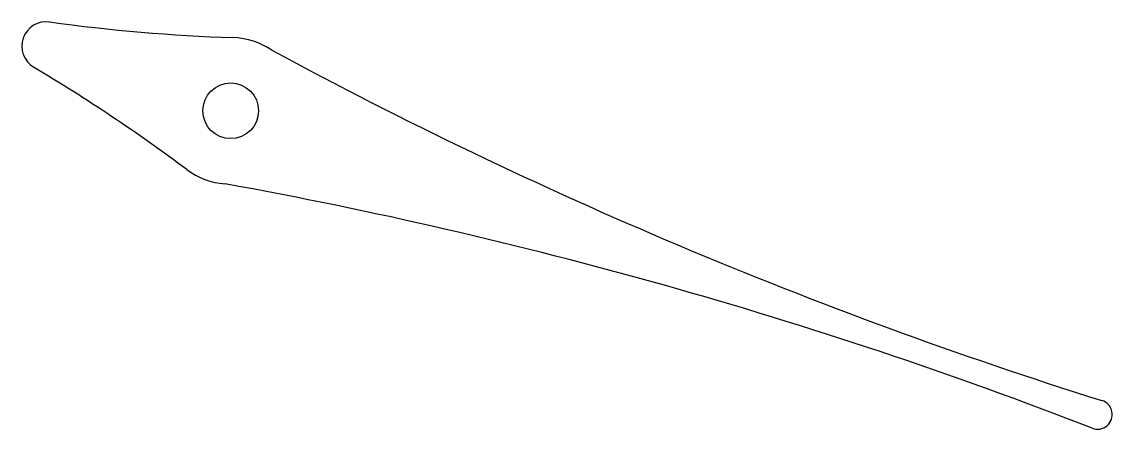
# Model space of a CAD drawing. Header units: millimetres. Extents: x -21 to 90, y -33 to 9.
import ezdxf

# ---------------------------------------------------------------- set-up
doc = ezdxf.new("R2010")
doc.units = ezdxf.units.MM
doc.layers.get('0').update_dxf_attribs({"linetype": 'CONTINUOUS'})

msp = doc.modelspace()

# ---------------------------------------------------------------- linework, layer by layer
msp.add_circle((0, 0), 2.85)
for centre, radius, start, end in [((-18.87, 6.62), 2.5, 81.8322, 239.5277), ((6.52, 192.4), 185.01, 262.2121, 268.0596), ((0, 0), 7.5, 55.7723, 88.0596), ((233.97, 431.74), 483.6, 241.6353, 252.5756), ((-115.05, -154.35), 185.01, 53.3003, 59.1478), ((0, 0), 7.5, 233.3003, 265.5876), ((-86.84, -483.32), 483.6, 68.7843, 79.7246), ((88.71, -31.1), 1.5, -111.2157, 72.5756)]:
    msp.add_arc(centre, radius, start, end)

doc.saveas('drawing.dxf')
